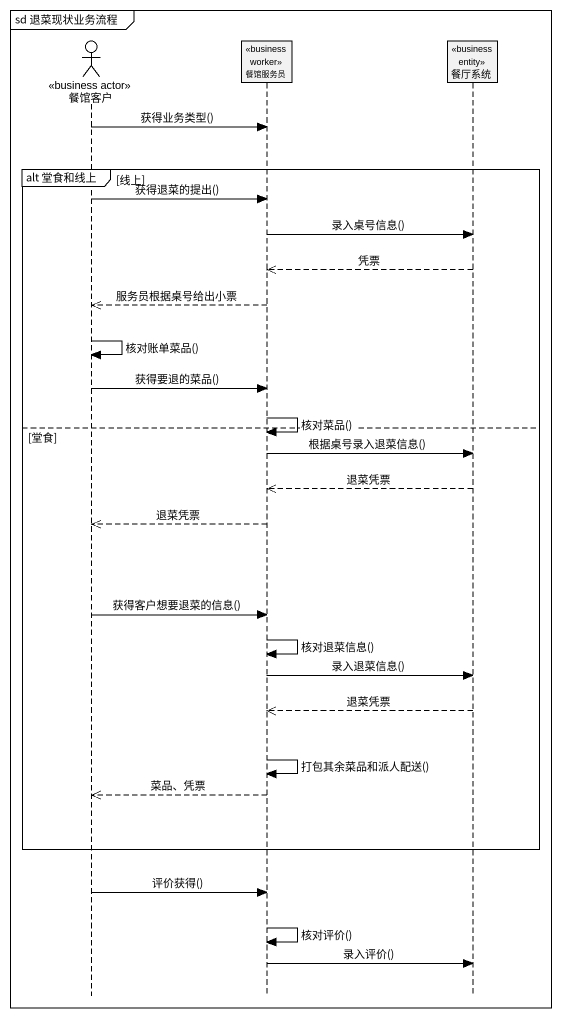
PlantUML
@startuml
mainframe sd 退菜现状业务流程
hide footbox
actor 餐馆客户 <<business actor>>
participant 餐馆服务员 <<business worker>>
participant 餐厅系统 <<business entity>>

餐馆客户 -> 餐馆服务员 : 获得业务类型()
group alt 堂食和线上 [线上]
  餐馆客户 -> 餐馆服务员 : 获得退菜的提出()
  餐馆服务员 -> 餐厅系统 : 录入桌号信息()
  餐厅系统 -->> 餐馆服务员 : 凭票
  餐馆服务员 -->> 餐馆客户 : 服务员根据桌号给出小票
  餐馆客户 -> 餐馆客户 : 核对账单菜品()
  餐馆客户 -> 餐馆服务员 : 获得要退的菜品()
  餐馆服务员 -> 餐馆服务员 : 核对菜品()
else 堂食
  餐馆服务员 -> 餐厅系统 : 根据桌号录入退菜信息()
  餐厅系统 -->> 餐馆服务员 : 退菜凭票
  餐馆服务员 -->> 餐馆客户 : 退菜凭票
  餐馆客户 -> 餐馆服务员 : 获得客户想要退菜的信息()
  餐馆服务员 -> 餐馆服务员 : 核对退菜信息()
  餐馆服务员 -> 餐厅系统 : 录入退菜信息()
  餐厅系统 -->> 餐馆服务员 : 退菜凭票
  餐馆服务员 -> 餐馆服务员 : 打包其余菜品和派人配送()
  餐馆服务员 -->> 餐馆客户 : 菜品、凭票
end
餐馆客户 -> 餐馆服务员 : 评价获得()
餐馆服务员 -> 餐馆服务员 : 核对评价()
餐馆服务员 -> 餐厅系统 : 录入评价()
@enduml
